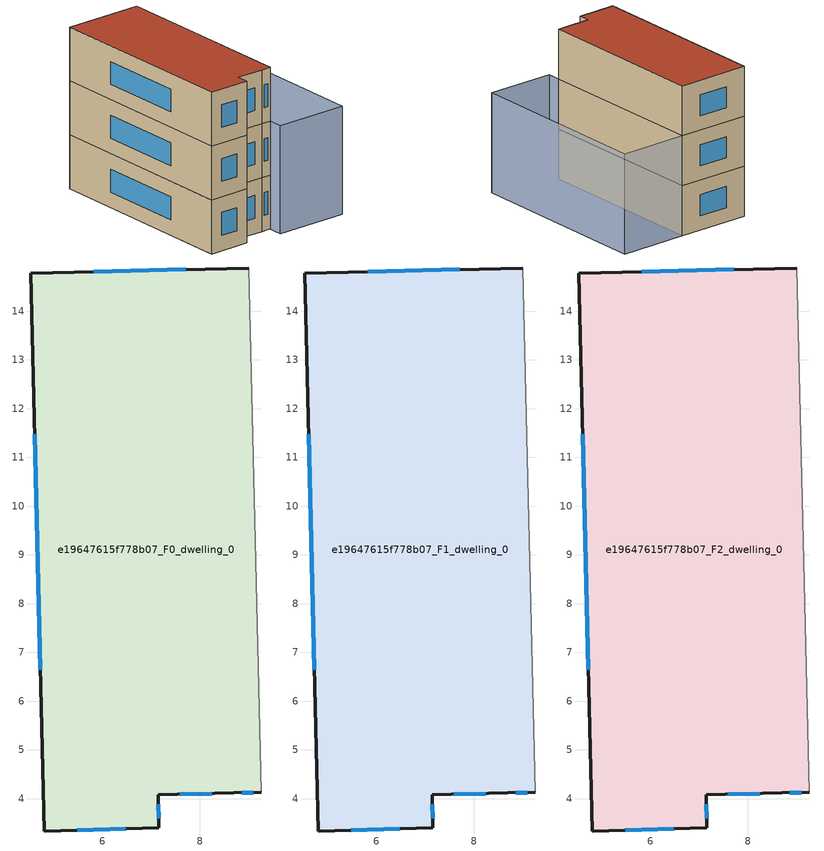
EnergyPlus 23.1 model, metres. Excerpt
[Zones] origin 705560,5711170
e19647615f778b07_F0_dwelling_0
 floor ground (EU_floor_Construction): 9.01,14.89 9.26,4.13 8.69,4.12 7.15,4.08 7.16,3.4 4.81,3.33 4.53,14.78 z0
 wall outside (EU_wall_Construction): 9.01,14.89 4.53,14.78 4.81,3.33 7.16,3.4 7.15,4.08 8.69,4.12 9.26,4.13 z0:3
 wall adiabatic (EU_wall_Construction): 9.26,4.13 9.01,14.89 z0:3
 window (EU_Window_Construction): 7.16,3.59 7.15,3.88 / 5.49,3.35 6.48,3.38 / 4.61,11.47 4.73,6.64 / 7.71,14.86 5.82,14.81 / 8.86,4.12 9.1,4.12 / 7.59,4.09 8.25,4.1 z0.87:2.13
e19647615f778b07_F1_dwelling_0
 floor to e19647615f778b07_F0_dwelling_0 (EU_floor_Construction): 9.01,14.89 9.26,4.13 8.69,4.12 7.15,4.08 7.16,3.4 4.81,3.33 4.53,14.78 z3
 wall outside (EU_wall_Construction): 9.01,14.89 4.53,14.78 4.81,3.33 7.16,3.4 7.15,4.08 8.69,4.12 9.26,4.13 z3:6
 wall adiabatic (EU_wall_Construction): 9.26,4.13 9.01,14.89 z3:6
 window (EU_Window_Construction): 7.16,3.59 7.15,3.88 / 5.49,3.35 6.48,3.38 / 4.61,11.47 4.73,6.64 / 7.71,14.86 5.82,14.81 / 8.86,4.12 9.1,4.12 / 7.59,4.09 8.25,4.1 z3.87:5.13
e19647615f778b07_F2_dwelling_0
 floor to e19647615f778b07_F1_dwelling_0 (EU_floor_Construction): 9.01,14.89 9.26,4.13 8.69,4.12 7.15,4.08 7.16,3.4 4.81,3.33 4.53,14.78 z6
 wall outside (EU_wall_Construction): 9.01,14.89 4.53,14.78 4.81,3.33 7.16,3.4 7.15,4.08 8.69,4.12 9.26,4.13 z6:9
 wall adiabatic (EU_wall_Construction): 9.26,4.13 9.01,14.89 z6:9
 window (EU_Window_Construction): 7.16,3.59 7.15,3.88 / 5.49,3.35 6.48,3.38 / 4.61,11.47 4.73,6.64 / 7.71,14.86 5.82,14.81 / 8.86,4.12 9.1,4.12 / 7.59,4.09 8.25,4.1 z6.87:8.13
 roof outside (EU_roof_Construction): 9.26,4.13 9.01,14.89 4.53,14.78 4.81,3.33 7.16,3.4 7.15,4.08 8.69,4.12 z9
shading: 9.28,3.32 9.01,14.89 / 9.01,14.89 13.15,14.99 / 13.15,14.99 13.43,3.42 / 13.43,3.42 9.28,3.32 z0:6
[Building]
EU S2 Campaign: North Axis=0; Terrain=City; Solar Distribution=FullExterior
[Site:Location]
London: Latitude=51.5; Longitude=-0.5; Time Zone=0; Elevation=25
[SizingPeriod:WeatherFileDays]
AnnualSizingPeriod: Begin Month=1; Begin Day of Month=1; End Month=12; End Day of Month=31; Day of Week for Start Day=Monday; Use Weather File Daylight Saving Period=No; Use Weather File Rain and Snow Indicators=No
[MATERIAL]
EU_InternalMass_Material: Roughness=MediumRough; Thickness=0.1; Conductivity=1; Density=1800; Specific Heat=900; Thermal Absorptance=0.9; Solar Absorptance=0.7; Visible Absorptance=0.7
[MATERIAL:NOMASS] Roughness=MediumRough; Thermal Absorptance=0.9; Solar Absorptance=0.7; Visible Absorptance=0.7
Name | Thermal Resistance
EU_wall_NoMass | 0.724719
EU_roof_NoMass | 2.98947
EU_floor_NoMass | 2.39157
[WINDOWMATERIAL:SIMPLEGLAZINGSYSTEM]
EU_Window_SimpleGlazing: UFactor=2.63425; Solar Heat Gain Coefficient=0.76; Visible Transmittance=0.76
[CONSTRUCTION]
EU_wall_Construction: EU_wall_NoMass
EU_roof_Construction: EU_roof_NoMass
EU_floor_Construction: EU_floor_NoMass
EU_Window_Construction: EU_Window_SimpleGlazing
EU_InternalMass_Construction: EU_InternalMass_Material
[ZONE] Type=1; Multiplier=1; Ceiling Height=autocalculate; Volume=149.36; Floor Area=autocalculate; Part of Total Floor Area=Yes
e19647615f778b07_F0_dwelling_0; e19647615f778b07_F1_dwelling_0; e19647615f778b07_F2_dwelling_0
[INTERNALMASS] Construction=EU_InternalMass_Construction; Surface Area=49.7865
Name | Zone or ZoneList
e19647615f778b07_F0_dwelling_0_EU_InternalMass | e19647615f778b07_F0_dwelling_0
e19647615f778b07_F1_dwelling_0_EU_InternalMass | e19647615f778b07_F1_dwelling_0
e19647615f778b07_F2_dwelling_0_EU_InternalMass | e19647615f778b07_F2_dwelling_0
[OTHEREQUIPMENT] Fuel Type=Electricity; Design Level Calculation Method=Watts/Area; Power per Zone Floor Area=1; Fraction Latent=0; Fraction Radiant=0; Fraction Lost=0; Carbon Dioxide Generation Rate=0; EndUse Subcategory=EU_Step8_InternalGains
Name | Zone or ZoneList or Space or SpaceList | Schedule
EU_Step8_InternalGain_e19647615f778b07_F0_dwelling_0_f000 | e19647615f778b07_F0_dwelling_0 | EU_Step8_GainSchedule_e19647615f778b07_F0_dwelling_0_f000
EU_Step8_InternalGain_e19647615f778b07_F1_dwelling_0_f000 | e19647615f778b07_F1_dwelling_0 | EU_Step8_GainSchedule_e19647615f778b07_F1_dwelling_0_f000
EU_Step8_InternalGain_e19647615f778b07_F2_dwelling_0_f000 | e19647615f778b07_F2_dwelling_0 | EU_Step8_GainSchedule_e19647615f778b07_F2_dwelling_0_f000
[ZONEVENTILATION:DESIGNFLOWRATE] Schedule=EU_AlwaysOn; Design Flow Rate Calculation Method=AirChanges/Hour; Air Changes per Hour=0.418135; Ventilation Type=Natural; Fan Pressure Rise=0; Fan Total Efficiency=1; Constant Term Coefficient=1; Temperature Term Coefficient=0; Velocity Term Coefficient=0; Velocity Squared Term Coefficient=0; Minimum Indoor Temperature=-100; Maximum Indoor Temperature=100; Delta Temperature=-100; Minimum Outdoor Temperature=-100; Maximum Outdoor Temperature=100; Maximum Wind Speed=40
Name | Zone or ZoneList or Space or SpaceList
EU_ConstantAir_e19647615f778b07_F0_dwelling_0 | e19647615f778b07_F0_dwelling_0
EU_ConstantAir_e19647615f778b07_F1_dwelling_0 | e19647615f778b07_F1_dwelling_0
EU_ConstantAir_e19647615f778b07_F2_dwelling_0 | e19647615f778b07_F2_dwelling_0
[HVACTEMPLATE:THERMOSTAT] Constant Heating Setpoint=20; Constant Cooling Setpoint=50
EU_HeatOnly_e19647615f778b07_F0_dwelling_0; EU_HeatOnly_e19647615f778b07_F1_dwelling_0; EU_HeatOnly_e19647615f778b07_F2_dwelling_0
[HVACTEMPLATE:ZONE:IDEALLOADSAIRSYSTEM] System Availability Schedule=EU_AlwaysOn; Maximum Heating Supply Air Temperature=50; Minimum Cooling Supply Air Temperature=13; Maximum Heating Supply Air Humidity Ratio=0.0156; Minimum Cooling Supply Air Humidity Ratio=0.0077; Heating Limit=NoLimit; Cooling Limit=NoLimit; Heating Availability Schedule=EU_AlwaysOn; Cooling Availability Schedule=EU_CoolingOff; Dehumidification Control Type=ConstantSensibleHeatRatio; Cooling Sensible Heat Ratio=0.7; Dehumidification Setpoint=60; Humidification Control Type=None; Humidification Setpoint=30; Outdoor Air Method=None; Outdoor Air Flow Rate per Person=0.00944; Outdoor Air Flow Rate per Zone Floor Area=0; Outdoor Air Flow Rate per Zone=0; Demand Controlled Ventilation Type=None; Outdoor Air Economizer Type=NoEconomizer; Heat Recovery Type=None; Sensible Heat Recovery Effectiveness=0.7; Latent Heat Recovery Effectiveness=0.65
Name | Template Thermostat
e19647615f778b07_F0_dwelling_0 | EU_HeatOnly_e19647615f778b07_F0_dwelling_0
e19647615f778b07_F1_dwelling_0 | EU_HeatOnly_e19647615f778b07_F1_dwelling_0
e19647615f778b07_F2_dwelling_0 | EU_HeatOnly_e19647615f778b07_F2_dwelling_0
[SIZING:ZONE] Zone Cooling Design Supply Air Temperature Input Method=SupplyAirTemperature; Zone Cooling Design Supply Air Temperature=13; Zone Heating Design Supply Air Temperature Input Method=SupplyAirTemperature; Zone Heating Design Supply Air Temperature=50; Zone Cooling Design Supply Air Humidity Ratio=0.008; Zone Heating Design Supply Air Humidity Ratio=0.008; Cooling Design Air Flow Method=DesignDay; Cooling Design Air Flow Rate=0; Cooling Minimum Air Flow per Zone Floor Area=0.000762; Cooling Minimum Air Flow=0; Cooling Minimum Air Flow Fraction=0.2; Heating Design Air Flow Method=DesignDay; Heating Design Air Flow Rate=0; Heating Maximum Air Flow per Zone Floor Area=0.002032; Heating Maximum Air Flow=0.141576; Heating Maximum Air Flow Fraction=0.3; Account for Dedicated Outdoor Air System=No; Dedicated Outdoor Air System Control Strategy=NeutralSupplyAir; Dedicated Outdoor Air Low Setpoint Temperature for Design=autosize; Dedicated Outdoor Air High Setpoint Temperature for Design=autosize; Zone Load Sizing Method=Sensible Load Only No Latent Load; Zone Latent Cooling Design Supply Air Humidity Ratio Input Method=HumidityRatioDifference; Zone Cooling Design Supply Air Humidity Ratio Difference=0.005; Zone Latent Heating Design Supply Air Humidity Ratio Input Method=HumidityRatioDifference; Zone Humidification Design Supply Air Humidity Ratio Difference=0.005
e19647615f778b07_F0_dwelling_0; e19647615f778b07_F1_dwelling_0; e19647615f778b07_F2_dwelling_0
[SCHEDULE:CONSTANT]
Name | Hourly Value
EU_AlwaysOn | 1
EU_CoolingOff | 0
[SCHEDULE:FILE] Column Number=1; Rows to Skip at Top=0; Number of Hours of Data=8760; Column Separator=Comma; Interpolate to Timestep=No; Minutes per Item=60; Adjust Schedule for Daylight Savings=Yes
Name | File
EU_Step8_GainSchedule_e19647615f778b07_F0_dwelling_0_f000 | ../../schedules/e19647615f778b07/e19647615f778b07_F0_dwelling_0_f000_gain.csv
EU_Step8_GainSchedule_e19647615f778b07_F1_dwelling_0_f000 | ../../schedules/e19647615f778b07/e19647615f778b07_F1_dwelling_0_f000_gain.csv
EU_Step8_GainSchedule_e19647615f778b07_F2_dwelling_0_f000 | ../../schedules/e19647615f778b07/e19647615f778b07_F2_dwelling_0_f000_gain.csv
